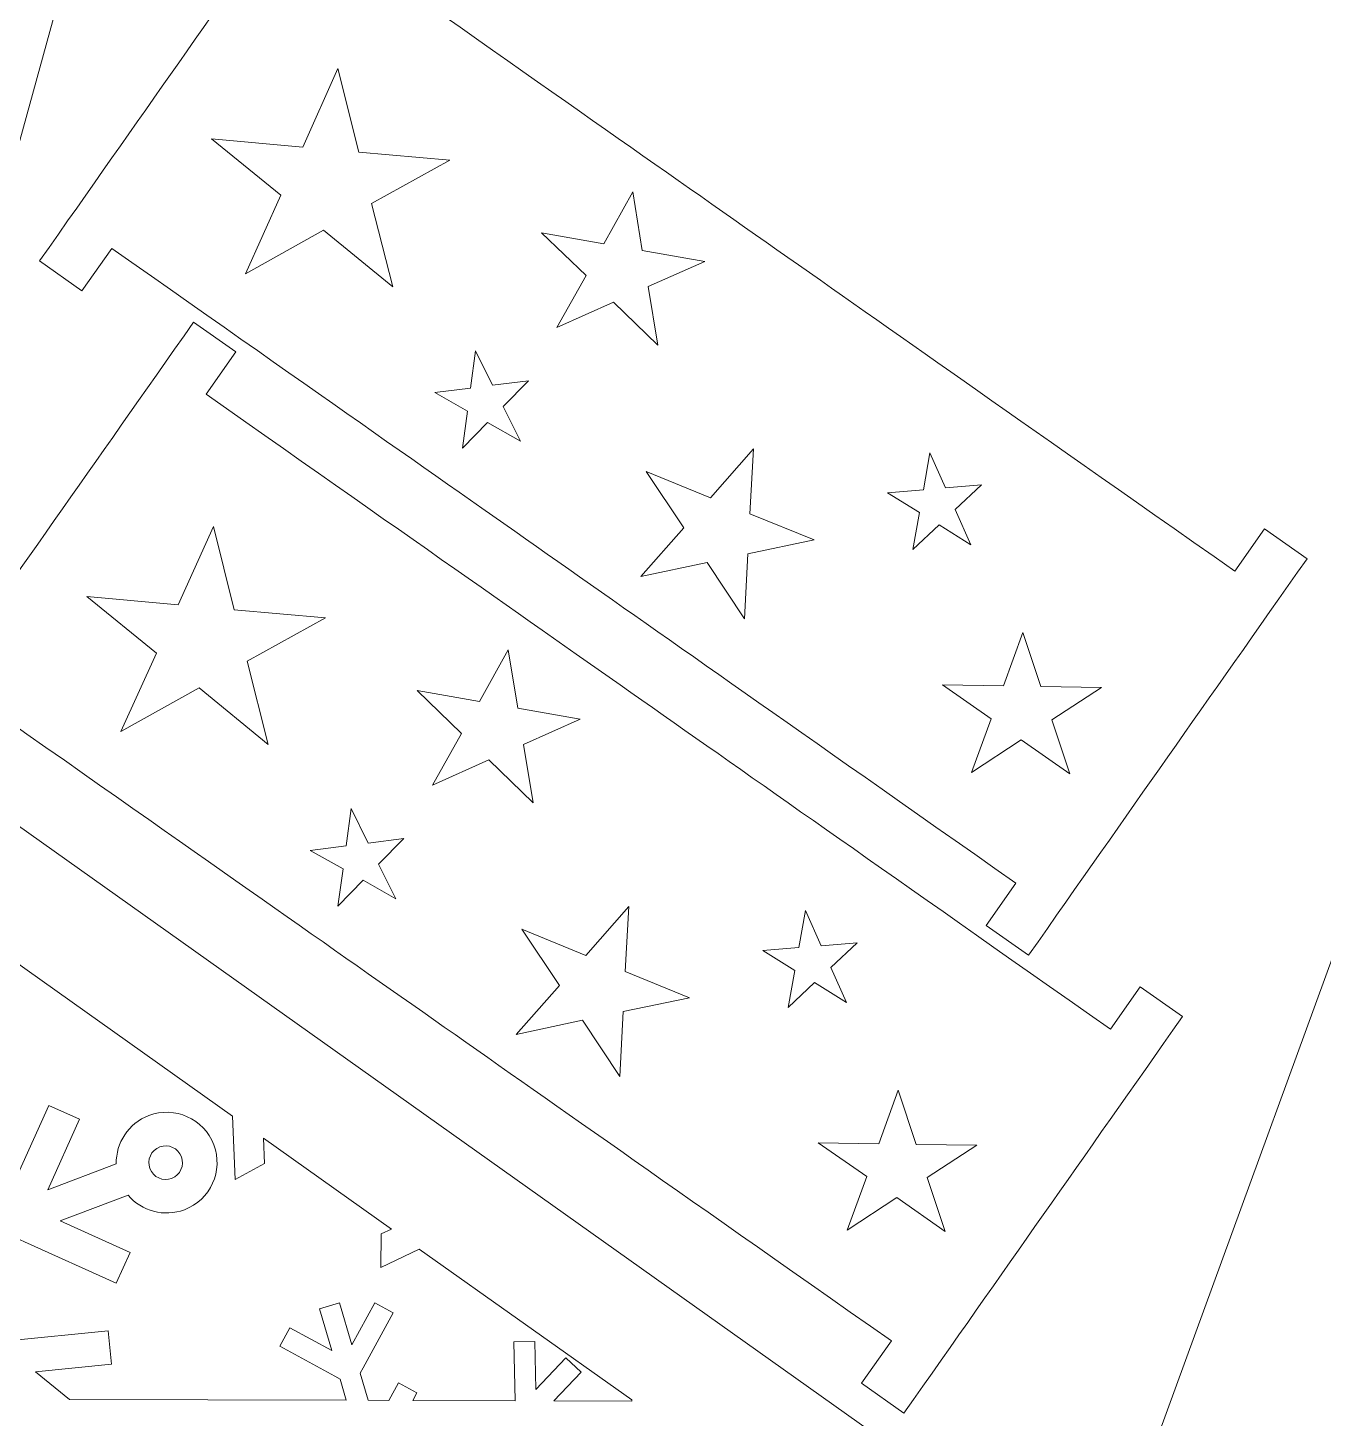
# Model space of a CAD drawing. Header units: centimetres. Extents: x -19.4 to 25.4, y -16.9 to 18.6.
# Drawn here: x 0.35 to 10.35, y 0.66 to 11.4 of the extents above; entities that cross this region are included whole.
import ezdxf

# ---------------------------------------------------------------- set-up
doc = ezdxf.new("R2010")
doc.units = ezdxf.units.CM
doc.header["$MEASUREMENT"] = 0
doc.layers.add('layer 1', color=7, linetype='Continuous')

msp = doc.modelspace()

# ---------------------------------------------------------------- linework, layer by layer
at = {"layer": 'layer 1', "color": 250, "lineweight": 9}
for points, knots in [([(-14.84191, 15.80987), (-14.84191, 15.80987), (-11.25771, 6.10371), (-11.25771, 6.10371), (-11.25771, 6.10371), (-11.25771, 6.10371), (-19.38088, -0.06509), (-19.38088, -0.06509), (-19.38088, -0.06509), (-19.38088, -0.06509), (-8.99748, -0.05361), (-8.99748, -0.05361), (-8.99748, -0.05361), (-8.99748, -0.05361), (-5.33731, -10.08188), (-5.33731, -10.08188), (-5.33731, -10.08188), (-5.33731, -10.08188), (-2.61756, -0.05896), (-2.61756, -0.05896), (-2.61756, -0.05896), (-2.61756, -0.05896), (7.76776, -0.08797), (7.76776, -0.08797), (7.76776, -0.08797), (7.76776, -0.08797), (-0.93476, 6.09502), (-0.93476, 6.09502), (-0.93476, 6.09502), (-0.93476, 6.09502), (1.74061, 15.80987), (1.74061, 15.80987), (1.74061, 15.80987), (1.74061, 15.80987), (1.43533, 15.80987), (1.43533, 15.80987), (1.43533, 15.80987), (1.43533, 15.80987), (-6.27467, 9.90378), (-6.27467, 9.90378), (-6.27467, 9.90378), (-6.27467, 9.90378), (-14.52296, 15.80987), (-14.52296, 15.80987), (-14.52296, 15.80987), (-14.52296, 15.80987), (-14.84191, 15.80987), (-14.84191, 15.80987)], [0, 0, 0, 0, 0.07692308, 0.07692308, 0.07692308, 0.07692308, 0.15384615, 0.15384615, 0.15384615, 0.15384615, 0.23076923, 0.23076923, 0.23076923, 0.23076923, 0.30769231, 0.30769231, 0.30769231, 0.30769231, 0.38461538, 0.38461538, 0.38461538, 0.38461538, 0.46153846, 0.46153846, 0.46153846, 0.46153846, 0.53846154, 0.53846154, 0.53846154, 0.53846154, 0.61538462, 0.61538462, 0.61538462, 0.61538462, 0.69230769, 0.69230769, 0.69230769, 0.69230769, 0.76923077, 0.76923077, 0.76923077, 0.76923077, 0.84615385, 0.84615385, 0.84615385, 0.84615385, 1, 1, 1, 1]), ([(9.67285, 7.20194), (9.67285, 7.20194), (9.90271, 7.52928), (9.90271, 7.52928), (9.90271, 7.52928), (9.90271, 7.52928), (10.23005, 7.29942), (10.23005, 7.29942), (10.23005, 7.29942), (9.43891, 6.17271), (8.86999, 5.36246), (8.07881, 4.23575), (8.07881, 4.23575), (8.07881, 4.23575), (7.75147, 4.46559), (7.75147, 4.46559), (7.75147, 4.46559), (7.75147, 4.46559), (7.98133, 4.79296), (7.98133, 4.79296), (7.98133, 4.79296), (4.48789, 7.24595), (4.37131, 7.3278), (0.99769, 9.69667), (0.99769, 9.69667), (0.99769, 9.69667), (0.76783, 9.36931), (0.76783, 9.36931), (0.76783, 9.36931), (0.76783, 9.36931), (0.44047, 9.59918), (0.44047, 9.59918), (0.44047, 9.59918), (1.23163, 10.7259), (1.80056, 11.53614), (2.59169, 12.66287), (2.59169, 12.66287), (2.59169, 12.66287), (2.91907, 12.433), (2.91907, 12.433), (2.91907, 12.433), (2.91907, 12.433), (2.6892, 12.10564), (2.6892, 12.10564), (2.6892, 12.10564), (6.0628, 9.7368), (6.1794, 9.65494), (9.67285, 7.20194)], [0, 0, 0, 0, 0.07692308, 0.07692308, 0.07692308, 0.07692308, 0.15384615, 0.15384615, 0.15384615, 0.15384615, 0.23076923, 0.23076923, 0.23076923, 0.23076923, 0.30769231, 0.30769231, 0.30769231, 0.30769231, 0.38461538, 0.38461538, 0.38461538, 0.38461538, 0.46153846, 0.46153846, 0.46153846, 0.46153846, 0.53846154, 0.53846154, 0.53846154, 0.53846154, 0.61538462, 0.61538462, 0.61538462, 0.61538462, 0.69230769, 0.69230769, 0.69230769, 0.69230769, 0.76923077, 0.76923077, 0.76923077, 0.76923077, 0.84615385, 0.84615385, 0.84615385, 0.84615385, 1, 1, 1, 1]), ([(2.74487, 11.08551), (2.74487, 11.08551), (2.90572, 10.4404), (2.90572, 10.4404), (2.90572, 10.4404), (2.90572, 10.4404), (3.61047, 10.37911), (3.61047, 10.37911), (3.61047, 10.37911), (3.61047, 10.37911), (3.00537, 10.04427), (3.00537, 10.04427), (3.00537, 10.04427), (3.00537, 10.04427), (3.16889, 9.39971), (3.16889, 9.39971), (3.16889, 9.39971), (3.16889, 9.39971), (2.63405, 9.83787), (2.63405, 9.83787), (2.63405, 9.83787), (2.63405, 9.83787), (2.03036, 9.50083), (2.03036, 9.50083), (2.03036, 9.50083), (2.03036, 9.50083), (2.30489, 10.10646), (2.30489, 10.10646), (2.30489, 10.10646), (2.30489, 10.10646), (1.76829, 10.5427), (1.76829, 10.5427), (1.76829, 10.5427), (1.76829, 10.5427), (2.47283, 10.47884), (2.47283, 10.47884), (2.47283, 10.47884), (2.47283, 10.47884), (2.74487, 11.08551), (2.74487, 11.08551)], [0, 0, 0, 0, 0.09090909, 0.09090909, 0.09090909, 0.09090909, 0.18181818, 0.18181818, 0.18181818, 0.18181818, 0.27272727, 0.27272727, 0.27272727, 0.27272727, 0.36363636, 0.36363636, 0.36363636, 0.36363636, 0.45454545, 0.45454545, 0.45454545, 0.45454545, 0.54545455, 0.54545455, 0.54545455, 0.54545455, 0.63636364, 0.63636364, 0.63636364, 0.63636364, 0.72727273, 0.72727273, 0.72727273, 0.72727273, 0.81818182, 0.81818182, 0.81818182, 0.81818182, 1, 1, 1, 1]), ([(5.02273, 10.133), (5.02273, 10.133), (5.09569, 9.67994), (5.09569, 9.67994), (5.09569, 9.67994), (5.09569, 9.67994), (5.57781, 9.59599), (5.57781, 9.59599), (5.57781, 9.59599), (5.57781, 9.59599), (5.14105, 9.4016), (5.14105, 9.4016), (5.14105, 9.4016), (5.14105, 9.4016), (5.21585, 8.94874), (5.21585, 8.94874), (5.21585, 8.94874), (5.21585, 8.94874), (4.87296, 9.28174), (4.87296, 9.28174), (4.87296, 9.28174), (4.87296, 9.28174), (4.43704, 9.08575), (4.43704, 9.08575), (4.43704, 9.08575), (4.43704, 9.08575), (4.66189, 9.4859), (4.66189, 9.4859), (4.66189, 9.4859), (4.66189, 9.4859), (4.31771, 9.81767), (4.31771, 9.81767), (4.31771, 9.81767), (4.31771, 9.81767), (4.79955, 9.73202), (4.79955, 9.73202), (4.79955, 9.73202), (4.79955, 9.73202), (5.02273, 10.133), (5.02273, 10.133)], [0, 0, 0, 0, 0.09090909, 0.09090909, 0.09090909, 0.09090909, 0.18181818, 0.18181818, 0.18181818, 0.18181818, 0.27272727, 0.27272727, 0.27272727, 0.27272727, 0.36363636, 0.36363636, 0.36363636, 0.36363636, 0.45454545, 0.45454545, 0.45454545, 0.45454545, 0.54545455, 0.54545455, 0.54545455, 0.54545455, 0.63636364, 0.63636364, 0.63636364, 0.63636364, 0.72727273, 0.72727273, 0.72727273, 0.72727273, 0.81818182, 0.81818182, 0.81818182, 0.81818182, 1, 1, 1, 1]), ([(19.0786, -16.52802), (19.0786, -16.52802), (19.38387, -16.52802), (19.38387, -16.52802), (19.38387, -16.52802), (19.38387, -16.52802), (16.70723, -6.814), (16.70723, -6.814), (16.70723, -6.814), (16.70723, -6.814), (25.40976, -0.63101), (25.40976, -0.63101), (25.40976, -0.63101), (25.40976, -0.63101), (15.02441, -0.66001), (15.02441, -0.66001), (15.02441, -0.66001), (15.02441, -0.66001), (12.30468, 9.3629), (12.30468, 9.3629), (12.30468, 9.3629), (12.30468, 9.3629), (8.64451, -0.66538), (8.64451, -0.66538), (8.64451, -0.66538), (8.64451, -0.66538), (-1.73889, -0.65389), (-1.73889, -0.65389), (-1.73889, -0.65389), (-1.73889, -0.65389), (6.38429, -6.82269), (6.38429, -6.82269), (6.38429, -6.82269), (6.38429, -6.82269), (2.80135, -16.52802), (2.80135, -16.52802), (2.80135, -16.52802), (2.80135, -16.52802), (3.12029, -16.52802), (3.12029, -16.52802), (3.12029, -16.52802), (3.12029, -16.52802), (11.36731, -10.62276), (11.36731, -10.62276), (11.36731, -10.62276), (11.36731, -10.62276), (19.0786, -16.52802), (19.0786, -16.52802)], [0, 0, 0, 0, 0.07692308, 0.07692308, 0.07692308, 0.07692308, 0.15384615, 0.15384615, 0.15384615, 0.15384615, 0.23076923, 0.23076923, 0.23076923, 0.23076923, 0.30769231, 0.30769231, 0.30769231, 0.30769231, 0.38461538, 0.38461538, 0.38461538, 0.38461538, 0.46153846, 0.46153846, 0.46153846, 0.46153846, 0.53846154, 0.53846154, 0.53846154, 0.53846154, 0.61538462, 0.61538462, 0.61538462, 0.61538462, 0.69230769, 0.69230769, 0.69230769, 0.69230769, 0.76923077, 0.76923077, 0.76923077, 0.76923077, 0.84615385, 0.84615385, 0.84615385, 0.84615385, 1, 1, 1, 1]), ([(8.71112, 3.66535), (8.71112, 3.66535), (8.94097, 3.9927), (8.94097, 3.9927), (8.94097, 3.9927), (8.94097, 3.9927), (9.26832, 3.76283), (9.26832, 3.76283), (9.26832, 3.76283), (8.47717, 2.63612), (7.90825, 1.82587), (7.11708, 0.69916), (7.11708, 0.69916), (7.11708, 0.69916), (6.78973, 0.929), (6.78973, 0.929), (6.78973, 0.929), (6.78973, 0.929), (7.0196, 1.25638), (7.0196, 1.25638), (7.0196, 1.25638), (3.52616, 3.70936), (3.40957, 3.79122), (0.03596, 6.16008), (0.03596, 6.16008), (0.03596, 6.16008), (-0.19391, 5.83272), (-0.19391, 5.83272), (-0.19391, 5.83272), (-0.19391, 5.83272), (-0.52127, 6.06259), (-0.52127, 6.06259), (-0.52127, 6.06259), (0.26989, 7.18931), (0.83883, 7.99955), (1.62996, 9.12628), (1.62996, 9.12628), (1.62996, 9.12628), (1.95733, 8.89642), (1.95733, 8.89642), (1.95733, 8.89642), (1.95733, 8.89642), (1.72747, 8.56906), (1.72747, 8.56906), (1.72747, 8.56906), (5.10107, 6.20022), (5.21767, 6.11835), (8.71112, 3.66535)], [0, 0, 0, 0, 0.07692308, 0.07692308, 0.07692308, 0.07692308, 0.15384615, 0.15384615, 0.15384615, 0.15384615, 0.23076923, 0.23076923, 0.23076923, 0.23076923, 0.30769231, 0.30769231, 0.30769231, 0.30769231, 0.38461538, 0.38461538, 0.38461538, 0.38461538, 0.46153846, 0.46153846, 0.46153846, 0.46153846, 0.53846154, 0.53846154, 0.53846154, 0.53846154, 0.61538462, 0.61538462, 0.61538462, 0.61538462, 0.69230769, 0.69230769, 0.69230769, 0.69230769, 0.76923077, 0.76923077, 0.76923077, 0.76923077, 0.84615385, 0.84615385, 0.84615385, 0.84615385, 1, 1, 1, 1]), ([(4.21697, 8.67414), (4.21697, 8.67414), (4.02144, 8.47483), (4.02144, 8.47483), (4.02144, 8.47483), (4.02144, 8.47483), (4.15444, 8.20846), (4.15444, 8.20846), (4.15444, 8.20846), (4.15444, 8.20846), (3.90157, 8.35214), (3.90157, 8.35214), (3.90157, 8.35214), (3.90157, 8.35214), (3.7068, 8.152), (3.7068, 8.152), (3.7068, 8.152), (3.7068, 8.152), (3.74607, 8.44011), (3.74607, 8.44011), (3.74607, 8.44011), (3.74607, 8.44011), (3.49272, 8.58282), (3.49272, 8.58282), (3.49272, 8.58282), (3.49272, 8.58282), (3.76983, 8.61716), (3.76983, 8.61716), (3.76983, 8.61716), (3.76983, 8.61716), (3.80803, 8.90551), (3.80803, 8.90551), (3.80803, 8.90551), (3.80803, 8.90551), (3.94004, 8.63866), (3.94004, 8.63866), (3.94004, 8.63866), (3.94004, 8.63866), (4.21697, 8.67414), (4.21697, 8.67414)], [0, 0, 0, 0, 0.09090909, 0.09090909, 0.09090909, 0.09090909, 0.18181818, 0.18181818, 0.18181818, 0.18181818, 0.27272727, 0.27272727, 0.27272727, 0.27272727, 0.36363636, 0.36363636, 0.36363636, 0.36363636, 0.45454545, 0.45454545, 0.45454545, 0.45454545, 0.54545455, 0.54545455, 0.54545455, 0.54545455, 0.63636364, 0.63636364, 0.63636364, 0.63636364, 0.72727273, 0.72727273, 0.72727273, 0.72727273, 0.81818182, 0.81818182, 0.81818182, 0.81818182, 1, 1, 1, 1]), ([(5.95364, 8.1479), (5.95364, 8.1479), (5.92644, 7.64571), (5.92644, 7.64571), (5.92644, 7.64571), (5.92644, 7.64571), (6.42232, 7.44458), (6.42232, 7.44458), (6.42232, 7.44458), (6.42232, 7.44458), (5.91033, 7.33714), (5.91033, 7.33714), (5.91033, 7.33714), (5.91033, 7.33714), (5.88517, 6.83475), (5.88517, 6.83475), (5.88517, 6.83475), (5.88517, 6.83475), (5.59595, 7.27054), (5.59595, 7.27054), (5.59595, 7.27054), (5.59595, 7.27054), (5.08448, 7.16116), (5.08448, 7.16116), (5.08448, 7.16116), (5.08448, 7.16116), (5.41776, 7.53794), (5.41776, 7.53794), (5.41776, 7.53794), (5.41776, 7.53794), (5.12681, 7.97274), (5.12681, 7.97274), (5.12681, 7.97274), (5.12681, 7.97274), (5.62199, 7.76982), (5.62199, 7.76982), (5.62199, 7.76982), (5.62199, 7.76982), (5.95364, 8.1479), (5.95364, 8.1479)], [0, 0, 0, 0, 0.09090909, 0.09090909, 0.09090909, 0.09090909, 0.18181818, 0.18181818, 0.18181818, 0.18181818, 0.27272727, 0.27272727, 0.27272727, 0.27272727, 0.36363636, 0.36363636, 0.36363636, 0.36363636, 0.45454545, 0.45454545, 0.45454545, 0.45454545, 0.54545455, 0.54545455, 0.54545455, 0.54545455, 0.63636364, 0.63636364, 0.63636364, 0.63636364, 0.72727273, 0.72727273, 0.72727273, 0.72727273, 0.81818182, 0.81818182, 0.81818182, 0.81818182, 1, 1, 1, 1]), ([(7.71675, 7.86951), (7.71675, 7.86951), (7.51292, 7.67868), (7.51292, 7.67868), (7.51292, 7.67868), (7.51292, 7.67868), (7.63447, 7.4069), (7.63447, 7.4069), (7.63447, 7.4069), (7.63447, 7.4069), (7.38791, 7.56119), (7.38791, 7.56119), (7.38791, 7.56119), (7.38791, 7.56119), (7.18484, 7.36952), (7.18484, 7.36952), (7.18484, 7.36952), (7.18484, 7.36952), (7.23628, 7.6557), (7.23628, 7.6557), (7.23628, 7.6557), (7.23628, 7.6557), (6.98921, 7.809), (6.98921, 7.809), (6.98921, 7.809), (6.98921, 7.809), (7.26757, 7.83159), (7.26757, 7.83159), (7.26757, 7.83159), (7.26757, 7.83159), (7.31796, 8.11804), (7.31796, 8.11804), (7.31796, 8.11804), (7.31796, 8.11804), (7.43853, 7.84582), (7.43853, 7.84582), (7.43853, 7.84582), (7.43853, 7.84582), (7.71675, 7.86951), (7.71675, 7.86951)], [0, 0, 0, 0, 0.09090909, 0.09090909, 0.09090909, 0.09090909, 0.18181818, 0.18181818, 0.18181818, 0.18181818, 0.27272727, 0.27272727, 0.27272727, 0.27272727, 0.36363636, 0.36363636, 0.36363636, 0.36363636, 0.45454545, 0.45454545, 0.45454545, 0.45454545, 0.54545455, 0.54545455, 0.54545455, 0.54545455, 0.63636364, 0.63636364, 0.63636364, 0.63636364, 0.72727273, 0.72727273, 0.72727273, 0.72727273, 0.81818182, 0.81818182, 0.81818182, 0.81818182, 1, 1, 1, 1]), ([(1.78313, 7.54892), (1.78313, 7.54892), (1.94399, 6.90382), (1.94399, 6.90382), (1.94399, 6.90382), (1.94399, 6.90382), (2.64873, 6.84252), (2.64873, 6.84252), (2.64873, 6.84252), (2.64873, 6.84252), (2.04364, 6.50768), (2.04364, 6.50768), (2.04364, 6.50768), (2.04364, 6.50768), (2.20716, 5.86312), (2.20716, 5.86312), (2.20716, 5.86312), (2.20716, 5.86312), (1.67232, 6.30128), (1.67232, 6.30128), (1.67232, 6.30128), (1.67232, 6.30128), (1.06863, 5.96424), (1.06863, 5.96424), (1.06863, 5.96424), (1.06863, 5.96424), (1.34316, 6.56987), (1.34316, 6.56987), (1.34316, 6.56987), (1.34316, 6.56987), (0.80656, 7.00611), (0.80656, 7.00611), (0.80656, 7.00611), (0.80656, 7.00611), (1.51109, 6.94226), (1.51109, 6.94226), (1.51109, 6.94226), (1.51109, 6.94226), (1.78313, 7.54892), (1.78313, 7.54892)], [0, 0, 0, 0, 0.09090909, 0.09090909, 0.09090909, 0.09090909, 0.18181818, 0.18181818, 0.18181818, 0.18181818, 0.27272727, 0.27272727, 0.27272727, 0.27272727, 0.36363636, 0.36363636, 0.36363636, 0.36363636, 0.45454545, 0.45454545, 0.45454545, 0.45454545, 0.54545455, 0.54545455, 0.54545455, 0.54545455, 0.63636364, 0.63636364, 0.63636364, 0.63636364, 0.72727273, 0.72727273, 0.72727273, 0.72727273, 0.81818182, 0.81818182, 0.81818182, 0.81818182, 1, 1, 1, 1]), ([(8.03497, 6.72968), (8.03497, 6.72968), (8.17287, 6.31163), (8.17287, 6.31163), (8.17287, 6.31163), (8.17287, 6.31163), (8.64225, 6.30538), (8.64225, 6.30538), (8.64225, 6.30538), (8.64225, 6.30538), (8.25811, 6.05495), (8.25811, 6.05495), (8.25811, 6.05495), (8.25811, 6.05495), (8.39773, 5.63739), (8.39773, 5.63739), (8.39773, 5.63739), (8.39773, 5.63739), (8.02245, 5.90063), (8.02245, 5.90063), (8.02245, 5.90063), (8.02245, 5.90063), (7.63935, 5.64883), (7.63935, 5.64883), (7.63935, 5.64883), (7.63935, 5.64883), (7.79152, 6.06196), (7.79152, 6.06196), (7.79152, 6.06196), (7.79152, 6.06196), (7.41512, 6.3239), (7.41512, 6.3239), (7.41512, 6.3239), (7.41512, 6.3239), (7.88448, 6.31598), (7.88448, 6.31598), (7.88448, 6.31598), (7.88448, 6.31598), (8.03497, 6.72968), (8.03497, 6.72968)], [0, 0, 0, 0, 0.09090909, 0.09090909, 0.09090909, 0.09090909, 0.18181818, 0.18181818, 0.18181818, 0.18181818, 0.27272727, 0.27272727, 0.27272727, 0.27272727, 0.36363636, 0.36363636, 0.36363636, 0.36363636, 0.45454545, 0.45454545, 0.45454545, 0.45454545, 0.54545455, 0.54545455, 0.54545455, 0.54545455, 0.63636364, 0.63636364, 0.63636364, 0.63636364, 0.72727273, 0.72727273, 0.72727273, 0.72727273, 0.81818182, 0.81818182, 0.81818182, 0.81818182, 1, 1, 1, 1]), ([(4.061, 6.59642), (4.061, 6.59642), (4.13396, 6.14335), (4.13396, 6.14335), (4.13396, 6.14335), (4.13396, 6.14335), (4.61608, 6.0594), (4.61608, 6.0594), (4.61608, 6.0594), (4.61608, 6.0594), (4.17932, 5.86502), (4.17932, 5.86502), (4.17932, 5.86502), (4.17932, 5.86502), (4.25412, 5.41215), (4.25412, 5.41215), (4.25412, 5.41215), (4.25412, 5.41215), (3.91123, 5.74515), (3.91123, 5.74515), (3.91123, 5.74515), (3.91123, 5.74515), (3.47531, 5.54916), (3.47531, 5.54916), (3.47531, 5.54916), (3.47531, 5.54916), (3.70016, 5.94931), (3.70016, 5.94931), (3.70016, 5.94931), (3.70016, 5.94931), (3.35597, 6.28108), (3.35597, 6.28108), (3.35597, 6.28108), (3.35597, 6.28108), (3.83781, 6.19543), (3.83781, 6.19543), (3.83781, 6.19543), (3.83781, 6.19543), (4.061, 6.59642), (4.061, 6.59642)], [0, 0, 0, 0, 0.09090909, 0.09090909, 0.09090909, 0.09090909, 0.18181818, 0.18181818, 0.18181818, 0.18181818, 0.27272727, 0.27272727, 0.27272727, 0.27272727, 0.36363636, 0.36363636, 0.36363636, 0.36363636, 0.45454545, 0.45454545, 0.45454545, 0.45454545, 0.54545455, 0.54545455, 0.54545455, 0.54545455, 0.63636364, 0.63636364, 0.63636364, 0.63636364, 0.72727273, 0.72727273, 0.72727273, 0.72727273, 0.81818182, 0.81818182, 0.81818182, 0.81818182, 1, 1, 1, 1]), ([(3.25524, 5.13755), (3.25524, 5.13755), (3.05971, 4.93824), (3.05971, 4.93824), (3.05971, 4.93824), (3.05971, 4.93824), (3.19271, 4.67187), (3.19271, 4.67187), (3.19271, 4.67187), (3.19271, 4.67187), (2.93984, 4.81555), (2.93984, 4.81555), (2.93984, 4.81555), (2.93984, 4.81555), (2.74507, 4.61542), (2.74507, 4.61542), (2.74507, 4.61542), (2.74507, 4.61542), (2.78433, 4.90352), (2.78433, 4.90352), (2.78433, 4.90352), (2.78433, 4.90352), (2.53099, 5.04623), (2.53099, 5.04623), (2.53099, 5.04623), (2.53099, 5.04623), (2.80809, 5.08058), (2.80809, 5.08058), (2.80809, 5.08058), (2.80809, 5.08058), (2.84629, 5.36892), (2.84629, 5.36892), (2.84629, 5.36892), (2.84629, 5.36892), (2.97831, 5.10207), (2.97831, 5.10207), (2.97831, 5.10207), (2.97831, 5.10207), (3.25524, 5.13755), (3.25524, 5.13755)], [0, 0, 0, 0, 0.09090909, 0.09090909, 0.09090909, 0.09090909, 0.18181818, 0.18181818, 0.18181818, 0.18181818, 0.27272727, 0.27272727, 0.27272727, 0.27272727, 0.36363636, 0.36363636, 0.36363636, 0.36363636, 0.45454545, 0.45454545, 0.45454545, 0.45454545, 0.54545455, 0.54545455, 0.54545455, 0.54545455, 0.63636364, 0.63636364, 0.63636364, 0.63636364, 0.72727273, 0.72727273, 0.72727273, 0.72727273, 0.81818182, 0.81818182, 0.81818182, 0.81818182, 1, 1, 1, 1]), ([(4.99191, 4.61131), (4.99191, 4.61131), (4.96471, 4.10912), (4.96471, 4.10912), (4.96471, 4.10912), (4.96471, 4.10912), (5.46059, 3.90799), (5.46059, 3.90799), (5.46059, 3.90799), (5.46059, 3.90799), (4.9486, 3.80055), (4.9486, 3.80055), (4.9486, 3.80055), (4.9486, 3.80055), (4.92344, 3.29816), (4.92344, 3.29816), (4.92344, 3.29816), (4.92344, 3.29816), (4.63421, 3.73395), (4.63421, 3.73395), (4.63421, 3.73395), (4.63421, 3.73395), (4.12275, 3.62458), (4.12275, 3.62458), (4.12275, 3.62458), (4.12275, 3.62458), (4.45603, 4.00135), (4.45603, 4.00135), (4.45603, 4.00135), (4.45603, 4.00135), (4.16508, 4.43615), (4.16508, 4.43615), (4.16508, 4.43615), (4.16508, 4.43615), (4.66025, 4.23323), (4.66025, 4.23323), (4.66025, 4.23323), (4.66025, 4.23323), (4.99191, 4.61131), (4.99191, 4.61131)], [0, 0, 0, 0, 0.09090909, 0.09090909, 0.09090909, 0.09090909, 0.18181818, 0.18181818, 0.18181818, 0.18181818, 0.27272727, 0.27272727, 0.27272727, 0.27272727, 0.36363636, 0.36363636, 0.36363636, 0.36363636, 0.45454545, 0.45454545, 0.45454545, 0.45454545, 0.54545455, 0.54545455, 0.54545455, 0.54545455, 0.63636364, 0.63636364, 0.63636364, 0.63636364, 0.72727273, 0.72727273, 0.72727273, 0.72727273, 0.81818182, 0.81818182, 0.81818182, 0.81818182, 1, 1, 1, 1]), ([(6.75501, 4.33292), (6.75501, 4.33292), (6.55119, 4.1421), (6.55119, 4.1421), (6.55119, 4.1421), (6.55119, 4.1421), (6.67273, 3.87031), (6.67273, 3.87031), (6.67273, 3.87031), (6.67273, 3.87031), (6.42617, 4.0246), (6.42617, 4.0246), (6.42617, 4.0246), (6.42617, 4.0246), (6.22311, 3.83294), (6.22311, 3.83294), (6.22311, 3.83294), (6.22311, 3.83294), (6.27455, 4.11911), (6.27455, 4.11911), (6.27455, 4.11911), (6.27455, 4.11911), (6.02748, 4.27242), (6.02748, 4.27242), (6.02748, 4.27242), (6.02748, 4.27242), (6.30584, 4.295), (6.30584, 4.295), (6.30584, 4.295), (6.30584, 4.295), (6.35623, 4.58146), (6.35623, 4.58146), (6.35623, 4.58146), (6.35623, 4.58146), (6.4768, 4.30923), (6.4768, 4.30923), (6.4768, 4.30923), (6.4768, 4.30923), (6.75501, 4.33292), (6.75501, 4.33292)], [0, 0, 0, 0, 0.09090909, 0.09090909, 0.09090909, 0.09090909, 0.18181818, 0.18181818, 0.18181818, 0.18181818, 0.27272727, 0.27272727, 0.27272727, 0.27272727, 0.36363636, 0.36363636, 0.36363636, 0.36363636, 0.45454545, 0.45454545, 0.45454545, 0.45454545, 0.54545455, 0.54545455, 0.54545455, 0.54545455, 0.63636364, 0.63636364, 0.63636364, 0.63636364, 0.72727273, 0.72727273, 0.72727273, 0.72727273, 0.81818182, 0.81818182, 0.81818182, 0.81818182, 1, 1, 1, 1]), ([(-0.12104, 4.44926), (-0.12104, 4.44926), (1.93057, 2.99163), (1.93057, 2.99163), (1.93057, 2.99163), (1.93057, 2.99163), (1.95065, 2.50218), (1.95065, 2.50218), (1.95065, 2.50218), (1.95065, 2.50218), (2.17729, 2.62715), (2.17729, 2.62715), (2.17729, 2.62715), (2.17729, 2.62715), (2.16921, 2.82207), (2.16921, 2.82207), (2.16921, 2.82207), (2.16921, 2.82207), (3.15763, 2.11983), (3.15763, 2.11983), (3.15763, 2.11983), (3.15763, 2.11983), (3.08031, 2.08294), (3.08031, 2.08294), (3.08031, 2.08294), (3.08031, 2.08294), (3.07564, 1.8241), (3.07564, 1.8241), (3.07564, 1.8241), (3.07564, 1.8241), (3.37367, 1.96632), (3.37367, 1.96632), (3.37367, 1.96632), (3.37367, 1.96632), (5.01492, 0.80024), (5.01492, 0.80024), (5.01492, 0.80024), (5.01492, 0.80024), (5.01492, 0.79214), (5.01492, 0.79214), (5.01492, 0.79214), (5.01492, 0.79214), (4.41283, 0.79383), (4.41283, 0.79383), (4.41283, 0.79383), (4.41283, 0.79383), (4.62343, 1.01474), (4.62343, 1.01474), (4.62343, 1.01474), (4.62343, 1.01474), (4.50616, 1.1261), (4.50616, 1.1261), (4.50616, 1.1261), (4.50616, 1.1261), (4.27381, 0.88211), (4.27381, 0.88211), (4.27381, 0.88211), (4.27381, 0.88211), (4.26469, 1.25283), (4.26469, 1.25283), (4.26469, 1.25283), (4.26469, 1.25283), (4.10321, 1.24863), (4.10321, 1.24863), (4.10321, 1.24863), (4.10321, 1.24863), (4.11412, 0.79466), (4.11412, 0.79466), (4.11412, 0.79466), (4.11412, 0.79466), (3.32311, 0.79687), (3.32311, 0.79687), (3.32311, 0.79687), (3.32311, 0.79687), (3.35451, 0.85439), (3.35451, 0.85439), (3.35451, 0.85439), (3.35451, 0.85439), (3.21271, 0.93192), (3.21271, 0.93192), (3.21271, 0.93192), (3.21271, 0.93192), (3.13929, 0.79738), (3.13929, 0.79738), (3.13929, 0.79738), (3.13929, 0.79738), (2.9788, 0.79783), (2.9788, 0.79783), (2.9788, 0.79783), (2.9788, 0.79783), (2.91727, 1.00698), (2.91727, 1.00698), (2.91727, 1.00698), (2.91727, 1.00698), (2.94025, 1.04882), (2.94025, 1.04882), (2.94025, 1.04882), (2.94025, 1.04882), (3.17217, 1.47442), (3.17217, 1.47442), (3.17217, 1.47442), (3.17217, 1.47442), (3.03044, 1.55148), (3.03044, 1.55148), (3.03044, 1.55148), (3.03044, 1.55148), (2.8524, 1.2258), (2.8524, 1.2258), (2.8524, 1.2258), (2.8524, 1.2258), (2.75753, 1.5494), (2.75753, 1.5494), (2.75753, 1.5494), (2.75753, 1.5494), (2.60231, 1.50364), (2.60231, 1.50364), (2.60231, 1.50364), (2.60231, 1.50364), (2.69737, 1.18144), (2.69737, 1.18144), (2.69737, 1.18144), (2.69737, 1.18144), (2.37248, 1.35832), (2.37248, 1.35832), (2.37248, 1.35832), (2.37248, 1.35832), (2.29533, 1.21663), (2.29533, 1.21663), (2.29533, 1.21663), (2.29533, 1.21663), (2.72067, 0.98447), (2.72067, 0.98447), (2.72067, 0.98447), (2.72067, 0.98447), (2.76165, 0.96183), (2.76165, 0.96183), (2.76165, 0.96183), (2.76165, 0.96183), (2.80983, 0.7983), (2.80983, 0.7983), (2.80983, 0.7983), (2.80983, 0.7983), (0.6706, 0.80427), (0.6706, 0.80427), (0.6706, 0.80427), (0.6706, 0.80427), (0.4086, 1.01823), (0.4086, 1.01823), (0.4086, 1.01823), (0.4086, 1.01823), (0.99612, 1.07727), (0.99612, 1.07727), (0.99612, 1.07727), (0.99612, 1.07727), (0.96984, 1.33555), (0.96984, 1.33555), (0.96984, 1.33555), (0.96984, 1.33555), (0.19552, 1.2573), (0.19552, 1.2573), (0.19552, 1.2573), (0.19552, 1.2573), (0.12445, 1.25039), (0.12445, 1.25039), (0.12445, 1.25039), (0.12445, 1.25039), (0.01167, 1.3422), (0.01167, 1.3422), (0.01167, 1.3422), (0.06823, 1.43768), (0.10855, 1.54444), (0.12731, 1.66014), (0.12731, 1.66014), (0.14644, 1.77724), (0.14199, 1.89228), (0.11825, 2.001), (0.11825, 2.001), (0.11825, 2.001), (0.25611, 2.05307), (0.25611, 2.05307), (0.25611, 2.05307), (0.25611, 2.05307), (0.32319, 2.02267), (0.32319, 2.02267), (0.32319, 2.02267), (0.32319, 2.02267), (1.03285, 1.703), (1.03285, 1.703), (1.03285, 1.703), (1.03285, 1.703), (1.13928, 1.93975), (1.13928, 1.93975), (1.13928, 1.93975), (1.13928, 1.93975), (0.59895, 2.18303), (0.59895, 2.18303), (0.59895, 2.18303), (0.59895, 2.18303), (1.12489, 2.38232), (1.12489, 2.38232), (1.12489, 2.38232), (1.22847, 2.25987), (1.40164, 2.20962), (1.56016, 2.26994), (1.56016, 2.26994), (1.761, 2.34584), (1.86235, 2.57051), (1.78617, 2.77143), (1.78617, 2.77143), (1.70983, 2.97271), (1.48527, 3.07386), (1.284, 2.99751), (1.284, 2.99751), (1.12597, 2.9377), (1.02961, 2.78518), (1.03296, 2.62482), (1.03296, 2.62482), (1.03296, 2.62482), (0.50413, 2.42462), (0.50413, 2.42462), (0.50413, 2.42462), (0.50413, 2.42462), (0.74944, 2.96902), (0.74944, 2.96902), (0.74944, 2.96902), (0.74944, 2.96902), (0.51268, 3.07562), (0.51268, 3.07562), (0.51268, 3.07562), (0.51268, 3.07562), (0.19288, 2.36587), (0.19288, 2.36587), (0.19288, 2.36587), (0.19288, 2.36587), (0.16121, 2.29452), (0.16121, 2.29452), (0.16121, 2.29452), (0.16121, 2.29452), (0.02652, 2.24332), (0.02652, 2.24332), (0.02652, 2.24332), (-0.08345, 2.44379), (-0.2678, 2.60072), (-0.49657, 2.67234), (-0.49657, 2.67234), (-0.49657, 2.67234), (-0.47431, 2.80755), (-0.47431, 2.80755), (-0.47431, 2.80755), (-0.47431, 2.80755), (-0.40929, 2.85444), (-0.40929, 2.85444), (-0.40929, 2.85444), (-0.40929, 2.85444), (0.22229, 3.30899), (0.22229, 3.30899), (0.22229, 3.30899), (0.22229, 3.30899), (0.07088, 3.51983), (0.07088, 3.51983), (0.07088, 3.51983), (0.07088, 3.51983), (-0.41559, 3.16956), (-0.41559, 3.16956), (-0.41559, 3.16956), (-0.41559, 3.16956), (-0.3248, 3.72784), (-0.3248, 3.72784), (-0.3248, 3.72784), (-0.16437, 3.75476), (-0.03211, 3.87991), (-0.00467, 4.04903), (-0.00467, 4.04903), (0.01865, 4.19435), (-0.04095, 4.33328), (-0.14916, 4.41791), (-0.14916, 4.41791), (-0.14916, 4.41791), (-0.12104, 4.44926), (-0.12104, 4.44926)], [0, 0, 0, 0, 0.01408451, 0.01408451, 0.01408451, 0.01408451, 0.02816901, 0.02816901, 0.02816901, 0.02816901, 0.04225352, 0.04225352, 0.04225352, 0.04225352, 0.05633803, 0.05633803, 0.05633803, 0.05633803, 0.07042254, 0.07042254, 0.07042254, 0.07042254, 0.08450704, 0.08450704, 0.08450704, 0.08450704, 0.09859155, 0.09859155, 0.09859155, 0.09859155, 0.11267606, 0.11267606, 0.11267606, 0.11267606, 0.12676056, 0.12676056, 0.12676056, 0.12676056, 0.14084507, 0.14084507, 0.14084507, 0.14084507, 0.15492958, 0.15492958, 0.15492958, 0.15492958, 0.16901408, 0.16901408, 0.16901408, 0.16901408, 0.18309859, 0.18309859, 0.18309859, 0.18309859, 0.1971831, 0.1971831, 0.1971831, 0.1971831, 0.21126761, 0.21126761, 0.21126761, 0.21126761, 0.22535211, 0.22535211, 0.22535211, 0.22535211, 0.23943662, 0.23943662, 0.23943662, 0.23943662, 0.25352113, 0.25352113, 0.25352113, 0.25352113, 0.26760563, 0.26760563, 0.26760563, 0.26760563, 0.28169014, 0.28169014, 0.28169014, 0.28169014, 0.29577465, 0.29577465, 0.29577465, 0.29577465, 0.30985915, 0.30985915, 0.30985915, 0.30985915, 0.32394366, 0.32394366, 0.32394366, 0.32394366, 0.33802817, 0.33802817, 0.33802817, 0.33802817, 0.35211268, 0.35211268, 0.35211268, 0.35211268, 0.36619718, 0.36619718, 0.36619718, 0.36619718, 0.38028169, 0.38028169, 0.38028169, 0.38028169, 0.3943662, 0.3943662, 0.3943662, 0.3943662, 0.4084507, 0.4084507, 0.4084507, 0.4084507, 0.42253521, 0.42253521, 0.42253521, 0.42253521, 0.43661972, 0.43661972, 0.43661972, 0.43661972, 0.45070423, 0.45070423, 0.45070423, 0.45070423, 0.46478873, 0.46478873, 0.46478873, 0.46478873, 0.47887324, 0.47887324, 0.47887324, 0.47887324, 0.49295775, 0.49295775, 0.49295775, 0.49295775, 0.50704225, 0.50704225, 0.50704225, 0.50704225, 0.52112676, 0.52112676, 0.52112676, 0.52112676, 0.53521127, 0.53521127, 0.53521127, 0.53521127, 0.54929577, 0.54929577, 0.54929577, 0.54929577, 0.56338028, 0.56338028, 0.56338028, 0.56338028, 0.57746479, 0.57746479, 0.57746479, 0.57746479, 0.5915493, 0.5915493, 0.5915493, 0.5915493, 0.6056338, 0.6056338, 0.6056338, 0.6056338, 0.61971831, 0.61971831, 0.61971831, 0.61971831, 0.63380282, 0.63380282, 0.63380282, 0.63380282, 0.64788732, 0.64788732, 0.64788732, 0.64788732, 0.66197183, 0.66197183, 0.66197183, 0.66197183, 0.67605634, 0.67605634, 0.67605634, 0.67605634, 0.69014085, 0.69014085, 0.69014085, 0.69014085, 0.70422535, 0.70422535, 0.70422535, 0.70422535, 0.71830986, 0.71830986, 0.71830986, 0.71830986, 0.73239437, 0.73239437, 0.73239437, 0.73239437, 0.74647887, 0.74647887, 0.74647887, 0.74647887, 0.76056338, 0.76056338, 0.76056338, 0.76056338, 0.77464789, 0.77464789, 0.77464789, 0.77464789, 0.78873239, 0.78873239, 0.78873239, 0.78873239, 0.8028169, 0.8028169, 0.8028169, 0.8028169, 0.81690141, 0.81690141, 0.81690141, 0.81690141, 0.83098592, 0.83098592, 0.83098592, 0.83098592, 0.84507042, 0.84507042, 0.84507042, 0.84507042, 0.85915493, 0.85915493, 0.85915493, 0.85915493, 0.87323944, 0.87323944, 0.87323944, 0.87323944, 0.88732394, 0.88732394, 0.88732394, 0.88732394, 0.90140845, 0.90140845, 0.90140845, 0.90140845, 0.91549296, 0.91549296, 0.91549296, 0.91549296, 0.92957746, 0.92957746, 0.92957746, 0.92957746, 0.94366197, 0.94366197, 0.94366197, 0.94366197, 0.95774648, 0.95774648, 0.95774648, 0.95774648, 0.97183099, 0.97183099, 0.97183099, 0.97183099, 1, 1, 1, 1]), ([(7.07324, 3.1931), (7.07324, 3.1931), (7.21113, 2.77504), (7.21113, 2.77504), (7.21113, 2.77504), (7.21113, 2.77504), (7.68052, 2.76879), (7.68052, 2.76879), (7.68052, 2.76879), (7.68052, 2.76879), (7.29637, 2.51836), (7.29637, 2.51836), (7.29637, 2.51836), (7.29637, 2.51836), (7.436, 2.1008), (7.436, 2.1008), (7.436, 2.1008), (7.436, 2.1008), (7.06072, 2.36404), (7.06072, 2.36404), (7.06072, 2.36404), (7.06072, 2.36404), (6.67761, 2.11224), (6.67761, 2.11224), (6.67761, 2.11224), (6.67761, 2.11224), (6.82979, 2.52538), (6.82979, 2.52538), (6.82979, 2.52538), (6.82979, 2.52538), (6.45339, 2.78731), (6.45339, 2.78731), (6.45339, 2.78731), (6.45339, 2.78731), (6.92275, 2.77939), (6.92275, 2.77939), (6.92275, 2.77939), (6.92275, 2.77939), (7.07324, 3.1931), (7.07324, 3.1931)], [0, 0, 0, 0, 0.09090909, 0.09090909, 0.09090909, 0.09090909, 0.18181818, 0.18181818, 0.18181818, 0.18181818, 0.27272727, 0.27272727, 0.27272727, 0.27272727, 0.36363636, 0.36363636, 0.36363636, 0.36363636, 0.45454545, 0.45454545, 0.45454545, 0.45454545, 0.54545455, 0.54545455, 0.54545455, 0.54545455, 0.63636364, 0.63636364, 0.63636364, 0.63636364, 0.72727273, 0.72727273, 0.72727273, 0.72727273, 0.81818182, 0.81818182, 0.81818182, 0.81818182, 1, 1, 1, 1]), ([(1.36876, 2.75474), (1.43555, 2.77998), (1.51045, 2.74636), (1.53591, 2.67923), (1.53591, 2.67923), (1.56139, 2.61222), (1.52775, 2.53751), (1.46069, 2.51227), (1.46069, 2.51227), (1.39372, 2.48684), (1.31872, 2.52035), (1.2932, 2.58759), (1.2932, 2.58759), (1.26785, 2.65458), (1.30169, 2.7295), (1.36876, 2.75474)], [0, 0, 0, 0, 0.2, 0.2, 0.2, 0.2, 0.4, 0.4, 0.4, 0.4, 0.6, 0.6, 0.6, 0.6, 1, 1, 1, 1])]:
    msp.add_open_spline(points, degree=3, knots=knots, dxfattribs=at)

doc.saveas('drawing.dxf')
